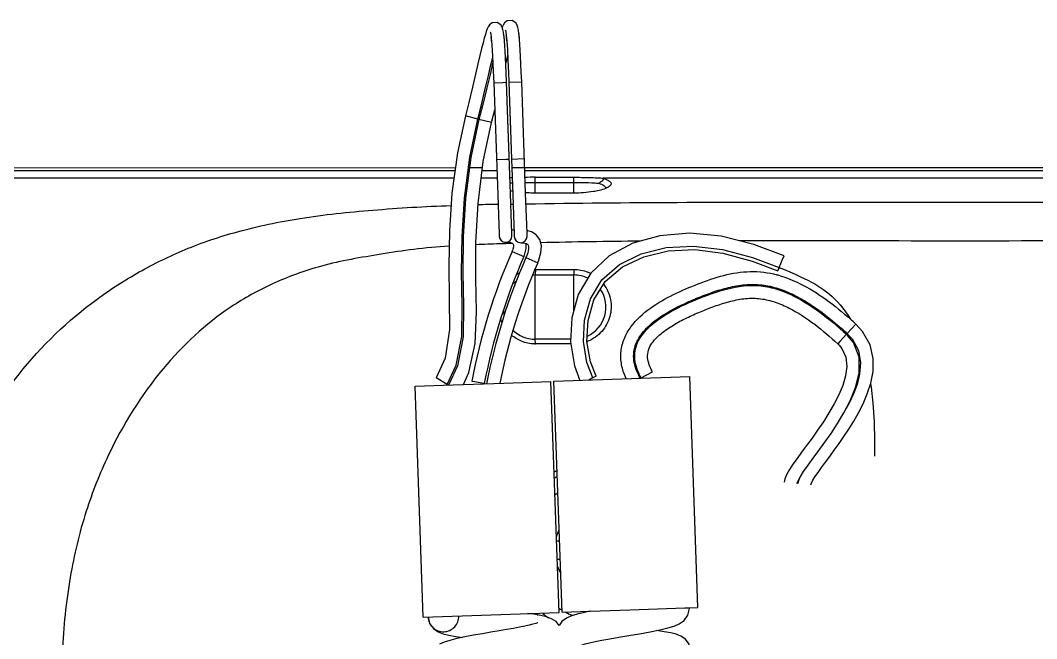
# Model space of a CAD drawing. Header units: millimetres. Extents: x 4086 to 8300, y 123 to 1549.
# Drawn here: x 7649.26 to 7688.82, y 1095.13 to 1119.2 of the extents above; entities that cross this region are included whole.
import ezdxf

# ---------------------------------------------------------------- set-up
doc = ezdxf.new("R2010")
doc.units = ezdxf.units.MM
doc.layers.add('00_COMPONENTS', color=7, linetype='Continuous')

msp = doc.modelspace()

# ---------------------------------------------------------------- linework, layer by layer
at = {"layer": '00_COMPONENTS', "color": 7, "linetype": 'Continuous'}
for p, q in [((7668.017, 1118.938), (7667.964, 1119.031)), ((7667.589, 1118.559), (7667.589, 1118.559)), ((7668.085, 1118.62), (7668.067, 1118.744)), ((7668.092, 1118.557), (7668.085, 1118.621)), ((7668.12, 1118.23), (7668.092, 1118.557)), ((7668.174, 1118.631), (7668.198, 1118.393)), ((7668.679, 1118.619), (7668.67, 1118.694)), ((7668.707, 1118.281), (7668.679, 1118.619)), ((7667.655, 1117.571), (7667.544, 1117.1)), ((7667.345, 1116.479), (7667.467, 1116.995)), ((7667.687, 1116.773), (7668.047, 1116.786)), ((7667.687, 1116.773), (7667.842, 1112.419)), ((7668.047, 1116.786), (7668.187, 1116.791)), ((7668.34, 1112.461), (7668.187, 1116.791)), ((7668.276, 1116.794), (7668.775, 1116.811)), ((7668.276, 1116.794), (7668.382, 1113.804)), ((7668.929, 1112.462), (7668.775, 1116.811)), ((7667.597, 1115.221), (7667.725, 1115.725)), ((7667.066, 1115.358), (7666.582, 1115.483)), ((7667.597, 1115.221), (7667.113, 1115.346)), ((7667.793, 1113.784), (7668.153, 1113.796)), ((7668.153, 1113.796), (7668.293, 1113.801)), ((7668.382, 1113.804), (7668.881, 1113.822)), ((7668.382, 1113.804), (7668.431, 1112.42)), ((7624.519, 1113.463), (7666.195, 1113.468)), ((7624.519, 1113.342), (7666.18, 1113.357)), ((7666.747, 1113.468), (7667.249, 1113.468)), ((7667.236, 1113.357), (7667.809, 1113.357)), ((7668.382, 1113.468), (7668.881, 1113.468)), ((7666.695, 1113.058), (7666.646, 1113.058)), ((7667.819, 1113.058), (7667.199, 1113.058)), ((7669.304, 1112.477), (7669.303, 1113.092)), ((7669.303, 1113.092), (7670.803, 1113.092)), ((7670.804, 1112.477), (7670.803, 1113.092)), ((7672.211, 1113.059), (7671.953, 1113.059)), ((7669.304, 1112.892), (7670.804, 1112.893)), ((7668.431, 1112.42), (7668.473, 1111.227)), ((7670.803, 1112.477), (7669.303, 1112.477)), ((7666.528, 1112.008), (7666.576, 1112.009)), ((7668.355, 1112.047), (7668.444, 1112.049)), ((7668.45, 1111.036), (7668.39, 1111.046)), ((7668.48, 1111.026), (7668.45, 1111.036)), ((7668.473, 1111.227), (7668.484, 1110.899)), ((7667.894, 1110.917), (7667.898, 1110.806)), ((7667.898, 1110.823), (7667.898, 1110.806)), ((7668.398, 1110.824), (7668.394, 1110.936)), ((7668.398, 1110.807), (7668.398, 1110.824)), ((7668.398, 1110.807), (7668.398, 1110.807)), ((7668.484, 1110.899), (7668.488, 1110.786)), ((7668.488, 1110.804), (7668.488, 1110.786)), ((7668.987, 1110.804), (7668.984, 1110.918)), ((7668.987, 1110.787), (7668.987, 1110.804)), ((7668.987, 1110.787), (7668.987, 1110.787)), ((7666.496, 1110.444), (7666.447, 1110.441)), ((7668.154, 1110.506), (7667.909, 1110.499)), ((7668.365, 1110.513), (7668.154, 1110.506)), ((7668.413, 1110.514), (7668.365, 1110.513)), ((7668.402, 1110.203), (7668.415, 1110.235)), ((7668.402, 1110.203), (7668.859, 1110.002)), ((7668.415, 1110.235), (7668.419, 1110.244)), ((7668.883, 1110.058), (7668.956, 1110.324)), ((7668.956, 1110.324), (7668.951, 1110.513)), ((7669.041, 1110.301), (7669.01, 1110.149)), ((7668.875, 1110.038), (7668.883, 1110.058)), ((7668.942, 1109.966), (7668.948, 1109.981)), ((7668.942, 1109.966), (7669.399, 1109.765)), ((7669.01, 1110.149), (7668.948, 1109.981)), ((7668.948, 1109.981), (7668.952, 1109.99)), ((7669.399, 1109.765), (7669.422, 1109.817)), ((7669.422, 1109.817), (7669.425, 1109.824)), ((7678.747, 1109.45), (7678.921, 1109.867)), ((7678.921, 1109.867), (7678.993, 1110.039)), ((7669.314, 1109.502), (7669.304, 1109.288)), ((7669.314, 1109.502), (7669.399, 1109.502)), ((7669.399, 1109.502), (7669.81, 1109.502)), ((7669.81, 1109.502), (7670.309, 1109.502)), ((7670.309, 1109.502), (7670.811, 1109.502)), ((7670.811, 1109.502), (7670.804, 1109.288)), ((7678.8, 1109.577), (7678.768, 1109.501)), ((7678.8, 1109.577), (7678.965, 1109.509)), ((7669.304, 1106.788), (7669.304, 1109.288)), ((7669.304, 1109.288), (7670.804, 1109.288)), ((7670.804, 1107.887), (7670.804, 1109.288)), ((7681.486, 1107.705), (7681.57, 1107.565)), ((7681.779, 1107.377), (7681.442, 1107.008)), ((7669.314, 1106.602), (7669.304, 1106.788)), ((7670.686, 1106.788), (7669.304, 1106.788)), ((7669.81, 1106.602), (7669.314, 1106.602)), ((7670.308, 1106.602), (7669.81, 1106.602)), ((7670.693, 1106.602), (7670.308, 1106.602)), ((7681.162, 1106.702), (7681.078, 1106.609)), ((7681.078, 1106.609), (7681.136, 1106.554)), ((7681.415, 1106.979), (7681.162, 1106.702)), ((7681.415, 1106.979), (7681.463, 1106.933)), ((7681.463, 1106.933), (7681.48, 1106.917)), ((7681.687, 1106.662), (7681.463, 1106.933)), ((7681.502, 1106.951), (7681.638, 1106.798)), ((7681.136, 1106.554), (7681.137, 1106.553)), ((7681.137, 1106.553), (7681.244, 1106.427)), ((7666.509, 1105.024), (7666.712, 1105.487)), ((7673.432, 1105.278), (7673.869, 1105.522)), ((7665.875, 1105.018), (7665.452, 1105.284)), ((7665.716, 1104.996), (7668.086, 1105.08)), ((7666.829, 1105.158), (7666.951, 1105.135)), ((7666.951, 1105.135), (7667.287, 1105.07)), ((7668.086, 1105.08), (7669.912, 1105.144)), ((7670.231, 1096.15), (7669.912, 1105.144)), ((7670.032, 1105.149), (7675.319, 1105.336)), ((7670.351, 1096.154), (7670.032, 1105.149)), ((7671.547, 1105.279), (7671.386, 1105.197)), ((7671.67, 1105.342), (7671.547, 1105.279)), ((7675.637, 1096.342), (7675.319, 1105.336)), ((7664.625, 1104.957), (7665.716, 1104.996)), ((7664.944, 1095.963), (7664.625, 1104.957)), ((7679.627, 1101.447), (7679.608, 1101.412)), ((7670.252, 1098.926), (7670.132, 1098.926)), ((7670.157, 1098.226), (7670.277, 1098.226)), ((7672.995, 1096.248), (7675.133, 1096.324)), ((7675.133, 1096.324), (7675.307, 1096.33)), ((7675.307, 1096.33), (7675.637, 1096.342)), ((7664.944, 1095.963), (7670.231, 1096.15)), ((7670.351, 1096.154), (7671.423, 1096.192)), ((7671.423, 1096.192), (7671.441, 1096.193)), ((7671.441, 1096.193), (7672.995, 1096.248))]:
    msp.add_line(p, q, dxfattribs=at)
for points in [[(7667.435, 1118.87), (7667.399, 1118.772), (7667.361, 1118.653), (7667.319, 1118.505), (7667.271, 1118.324), (7667.216, 1118.102), (7667.151, 1117.833), (7667.074, 1117.504), (7666.979, 1117.102), (7666.861, 1116.605), (7666.714, 1116.006), (7666.582, 1115.483)], [(7667.964, 1119.031), (7667.827, 1119.126), (7667.632, 1119.113), (7667.525, 1119.03), (7667.473, 1118.952), (7667.435, 1118.87)], [(7668.545, 1119.111), (7668.402, 1119.204), (7668.207, 1119.185), (7668.104, 1119.101), (7668.053, 1119.022), (7668.015, 1118.937)], [(7668.067, 1118.744), (7668.045, 1118.85), (7668.017, 1118.938)], [(7668.67, 1118.693), (7668.652, 1118.819), (7668.63, 1118.926), (7668.601, 1119.016), (7668.545, 1119.111)], [(7667.571, 1118.722), (7667.555, 1118.748), (7667.559, 1118.732), (7667.573, 1118.667), (7667.589, 1118.559)], [(7667.589, 1118.559), (7667.593, 1118.526), (7667.618, 1118.245), (7667.644, 1117.809), (7667.67, 1117.229), (7667.687, 1116.773)], [(7668.157, 1118.795), (7668.14, 1118.823), (7668.144, 1118.808), (7668.158, 1118.742), (7668.174, 1118.632)], [(7668.187, 1116.791), (7668.173, 1117.179), (7668.148, 1117.757), (7668.12, 1118.23)], [(7668.198, 1118.393), (7668.22, 1118.062), (7668.242, 1117.648), (7668.262, 1117.164), (7668.276, 1116.794)], [(7668.775, 1116.811), (7668.761, 1117.202), (7668.735, 1117.793), (7668.707, 1118.281)], [(7667.467, 1116.995), (7667.566, 1117.414), (7667.647, 1117.753), (7667.647, 1117.755)], [(7668.158, 1117.524), (7668.217, 1117.773), (7668.232, 1117.837)], [(7667.544, 1117.1), (7667.418, 1116.574), (7667.26, 1115.928), (7667.113, 1115.346)], [(7667.066, 1115.358), (7667.195, 1115.868), (7667.345, 1116.479)], [(7666.582, 1115.483), (7666.274, 1114.05), (7666.062, 1112.478), (7665.962, 1111.013), (7665.936, 1109.649), (7665.953, 1108.373), (7665.96, 1107.167), (7665.793, 1106.046), (7665.452, 1105.284)], [(7665.875, 1105.018), (7666.23, 1105.77), (7666.445, 1106.893), (7666.46, 1108.11), (7666.436, 1109.404), (7666.454, 1110.789), (7666.545, 1112.278), (7666.752, 1113.88), (7667.066, 1115.358)], [(7667.113, 1115.346), (7666.799, 1113.868), (7666.593, 1112.263), (7666.502, 1110.773), (7666.485, 1109.387), (7666.509, 1108.093), (7666.493, 1106.876), (7666.276, 1105.752), (7665.923, 1105.003)], [(7666.712, 1105.487), (7666.971, 1106.618), (7667.014, 1107.847), (7666.987, 1109.152), (7666.996, 1110.557), (7667.078, 1112.068), (7667.278, 1113.701), (7667.597, 1115.221)], [(7667.842, 1112.419), (7667.883, 1111.241), (7667.894, 1110.917)], [(7668.394, 1110.936), (7668.383, 1111.265), (7668.34, 1112.461)], [(7668.984, 1110.918), (7668.972, 1111.251), (7668.929, 1112.462)], [(7669.425, 1109.824), (7669.524, 1110.151), (7669.541, 1110.425), (7669.477, 1110.667), (7669.339, 1110.852), (7669.162, 1110.967), (7668.982, 1111.025), (7668.98, 1111.025)], [(7668.151, 1110.565), (7668.187, 1110.566), (7668.21, 1110.566), (7668.24, 1110.564), (7668.273, 1110.561), (7668.307, 1110.555), (7668.339, 1110.548), (7668.369, 1110.539), (7668.395, 1110.528), (7668.416, 1110.517), (7668.431, 1110.505), (7668.443, 1110.494), (7668.45, 1110.484), (7668.457, 1110.468), (7668.462, 1110.44), (7668.459, 1110.383), (7668.435, 1110.287), (7668.419, 1110.244)], [(7678.993, 1110.039), (7677.817, 1110.477), (7676.536, 1110.802), (7675.304, 1110.918), (7674.15, 1110.819), (7673.098, 1110.522), (7672.186, 1110.034), (7671.465, 1109.355), (7670.98, 1108.526), (7670.729, 1107.616), (7670.68, 1106.68), (7670.832, 1105.749), (7671.038, 1105.184)], [(7668.737, 1110.545), (7668.771, 1110.546), (7668.811, 1110.545), (7668.862, 1110.539), (7668.913, 1110.527)], [(7668.913, 1110.527), (7668.957, 1110.511), (7668.99, 1110.493), (7669.012, 1110.473), (7669.027, 1110.448), (7669.041, 1110.399), (7669.041, 1110.301)], [(7671.547, 1105.279), (7671.316, 1105.874), (7671.18, 1106.697), (7671.222, 1107.534), (7671.453, 1108.36), (7671.902, 1109.101), (7672.578, 1109.696), (7673.429, 1110.112), (7674.403, 1110.354), (7675.465, 1110.415), (7676.592, 1110.282), (7677.76, 1109.969), (7678.8, 1109.577)], [(7671.67, 1105.342), (7671.449, 1105.909), (7671.318, 1106.703), (7671.358, 1107.515), (7671.586, 1108.32), (7672.028, 1109.037), (7672.694, 1109.607), (7673.529, 1110.001), (7674.479, 1110.226), (7675.514, 1110.275), (7676.611, 1110.138), (7677.747, 1109.829), (7678.747, 1109.45)], [(7678.965, 1109.509), (7679.212, 1109.405), (7679.422, 1109.315), (7679.605, 1109.234), (7679.77, 1109.156), (7679.92, 1109.082), (7680.057, 1109.009), (7680.185, 1108.938), (7680.307, 1108.865), (7680.423, 1108.789), (7680.536, 1108.711), (7680.647, 1108.628), (7680.757, 1108.539), (7680.864, 1108.446), (7680.97, 1108.345), (7681.075, 1108.238), (7681.178, 1108.122), (7681.28, 1107.996), (7681.383, 1107.858), (7681.486, 1107.705)], [(7680.028, 1101.115), (7680.042, 1101.157), (7680.1, 1101.272), (7680.193, 1101.422), (7680.311, 1101.597), (7680.45, 1101.79), (7680.604, 1102), (7680.77, 1102.225), (7680.946, 1102.466), (7681.131, 1102.724), (7681.32, 1102.996), (7681.511, 1103.286), (7681.702, 1103.593), (7681.889, 1103.922), (7682.068, 1104.274), (7682.23, 1104.656), (7682.365, 1105.073), (7682.452, 1105.531), (7682.458, 1106.037), (7682.335, 1106.571), (7682.047, 1107.086), (7681.779, 1107.377)], [(7681.322, 1103.922), (7681.566, 1104.389), (7681.776, 1104.908), (7681.915, 1105.479), (7681.911, 1106.089), (7681.687, 1106.662)], [(7681.638, 1106.798), (7681.883, 1106.354), (7681.968, 1105.87), (7681.931, 1105.421), (7681.829, 1105.02), (7681.692, 1104.659), (7681.538, 1104.328), (7681.412, 1104.094)], [(7681.244, 1106.427), (7681.399, 1106.093), (7681.435, 1105.73), (7681.385, 1105.357), (7681.274, 1104.985), (7681.123, 1104.624), (7680.943, 1104.269), (7680.738, 1103.916), (7680.52, 1103.573), (7680.297, 1103.246), (7680.078, 1102.937), (7679.867, 1102.649), (7679.671, 1102.384), (7679.494, 1102.14), (7679.337, 1101.918), (7679.204, 1101.715), (7679.098, 1101.529), (7679.023, 1101.354), (7678.993, 1101.218)], [(7682.356, 1105.045), (7682.377, 1104.914), (7682.445, 1104.294), (7682.491, 1103.589), (7682.512, 1102.82), (7682.51, 1102.238)], [(7679.61, 1101.42), (7679.749, 1101.634), (7679.923, 1101.88), (7680.123, 1102.153), (7680.343, 1102.452), (7680.576, 1102.774), (7680.82, 1103.122), (7681.07, 1103.502), (7681.322, 1103.922)], [(7679.49, 1101.169), (7679.52, 1101.253), (7679.61, 1101.42)], [(7679.608, 1101.412), (7679.551, 1101.267), (7679.53, 1101.165)], [(7673.771, 1095.392), (7674.153, 1095.468), (7674.469, 1095.542), (7674.714, 1095.616), (7674.912, 1095.7), (7675.1, 1095.833), (7675.249, 1096.04), (7675.307, 1096.295), (7675.307, 1096.329)], [(7665.129, 1095.97), (7665.191, 1095.717), (7665.338, 1095.518), (7665.527, 1095.389), (7665.718, 1095.315), (7665.936, 1095.26), (7666.216, 1095.21), (7666.477, 1095.174)], [(7669.93, 1095.905), (7669.739, 1095.974), (7669.517, 1096.027), (7669.243, 1096.075), (7669.011, 1096.107)], [(7670.522, 1095.927), (7670.34, 1095.793), (7670.237, 1095.645)], [(7671.423, 1096.192), (7671.219, 1096.149), (7670.94, 1096.08), (7670.717, 1096.012), (7670.522, 1095.927)], [(7669.407, 1095.747), (7669.41, 1095.749), (7669.39, 1095.741), (7669.321, 1095.718), (7669.211, 1095.687), (7669.069, 1095.652), (7668.895, 1095.613), (7668.691, 1095.571), (7668.454, 1095.526), (7668.187, 1095.479), (7667.893, 1095.428), (7667.579, 1095.374), (7667.247, 1095.317), (7666.906, 1095.257), (7666.569, 1095.193)], [(7670.237, 1095.645), (7670.112, 1095.792), (7669.93, 1095.905)], [(7666.569, 1095.193), (7666.253, 1095.127), (7665.979, 1095.06), (7665.757, 1094.991), (7665.57, 1094.908)], [(7671.094, 1094.872), (7671.094, 1094.872), (7671.141, 1094.89), (7671.251, 1094.923), (7671.418, 1094.964), (7671.636, 1095.011), (7671.902, 1095.063), (7672.212, 1095.12), (7672.562, 1095.181), (7672.948, 1095.247), (7673.359, 1095.318), (7673.771, 1095.392)], [(7675.366, 1094.645), (7675.299, 1094.907), (7675.152, 1095.102), (7674.972, 1095.225), (7674.787, 1095.298), (7674.577, 1095.352), (7674.322, 1095.398), (7674.02, 1095.442)]]:
    msp.add_lwpolyline(points, dxfattribs=at)
for centre, radius, start, end in [((7663.467, 1118.055), 4.653, 5.8699, 6.9828), ((7661.767, 1117.88), 6.362, 5.253, 5.875), ((7660.121, 1117.73), 8.104, 4.8114, 5.2595), ((7660.745, 1117.799), 7.976, 4.8068, 5.5119), ((7660.052, 1117.721), 8.084, 4.8103, 5.2597), ((7668.889, 1102.667), 10.417, 92.6965, 93.2079), ((7669.283, 1091.786), 21.306, 89.9455, 91.0134), ((7668.928, 1105.712), 7.173, 94.1785, 94.8304), ((7668.973, 1115.359), 2.859, 257.0266, 258.8223), ((7673.171, 842.869), 269.221, 91.1315, 91.29773), ((7668.147, 1110.815), 0.25, 178.0635, 271.0236), ((7668.148, 1110.815), 0.25, 182.0288, 358.0635), ((7668.736, 1110.795), 0.25, 178.0635, 270.1041), ((7668.738, 1110.795), 0.25, 182.0298, 358.0635), ((7675.897, 834.124), 276.493, 90.51934, 91.32328), ((7690.172, 1100.647), 23.775, 156.3014, 169.0621), ((7671.257, 1003.177), 107.374, 91.78697, 92.27493), ((7690.17, 1100.648), 23.273, 156.3015, 169.0622), ((7690.169, 1100.648), 23.182, 156.3012, 169.0396), ((7690.158, 1100.651), 22.671, 156.2981, 168.7508), ((7667.247, 1110.71), 1.761, 336.279, 336.7919), ((7667.295, 1110.69), 1.709, 336.7903, 337.5684), ((7669.279, 1108.388), 1.115, 88.1787, 90.7867), ((7670.782, 1108.014), 1.496, 63.047, 67.7408), ((7669.304, 1108.038), 1.25, 126.7569, 134.0039), ((7669.348, 1108.006), 1.504, 115.964, 122.0081), ((7669.304, 1108.038), 1.25, 90, 94.6532), ((7670.804, 1108.038), 1.25, 63.9851, 90), ((7677.611, 1105.194), 4.246, 73.2967, 75.0084), ((7670.804, 1108.038), 1.25, 295.084, 33.3631), ((7669.304, 1108.038), 1.25, 185.4441, 194.0519), ((7669.316, 1108.047), 1.445, 199.3802, 205.1745), ((7667.456, 1091.704), 21.232, 47.5764, 48.3335), ((7669.304, 1108.038), 1.25, 225.063, 270), ((7668.727, 1093.111), 18.837, 47.5437, 48.9062), ((7680.207, 1105.655), 1.832, 45.5153, 47.5986), ((7669.287, 1107.787), 1.186, 269.0917, 271.3081), ((7670.783, 1108.082), 1.488, 291.1632, 292.6729), ((7680.219, 1105.668), 1.815, 45.0136, 45.513), ((7675.438, 1106.429), 2.851, 203.5618, 204.4647), ((7671.798, 1098.608), 3.479, 118.229, 120.4542), ((7671.796, 1098.576), 3.3, 119.6587, 122.0521), ((7671.796, 1098.576), 2.75, 125.8479, 129.0275), ((7671.796, 1098.576), 1.75, 153.3608, 163.1452), ((7671.796, 1098.576), 1.75, 201.398, 211.0016), ((7671.796, 1098.576), 2.75, 235.099, 238.1014), ((7671.803, 1098.575), 3.489, 224.9469, 226.8461), ((7671.796, 1098.576), 3.3, 228.3866, 233.1323), ((7671.796, 1098.576), 2.75, 241.6489, 248.1783)]:
    msp.add_arc(centre, radius, start, end, dxfattribs=at)
for points, knots in [([(7667.611, 1118.341), (7667.609, 1118.362), (7667.602, 1118.434), (7667.595, 1118.507), (7667.589, 1118.559)], [0, 0, 0, 0, 0.286148, 1, 1, 1, 1]), ([(7668.191, 1118.473), (7668.19, 1118.487), (7668.185, 1118.54), (7668.179, 1118.593), (7668.174, 1118.632)], [0, 0, 0, 0, 0.277366, 1, 1, 1, 1]), ([(7668.684, 1118.565), (7668.683, 1118.577), (7668.679, 1118.619), (7668.674, 1118.662), (7668.67, 1118.693)], [0, 0, 0, 0, 0.272373, 1, 1, 1, 1]), ([(7670.803, 1113.092), (7670.878, 1113.092), (7671.155, 1113.091), (7671.432, 1113.085), (7671.636, 1113.077)], [0, 0, 0, 0, 0.267214, 1, 1, 1, 1]), ([(7671.636, 1113.077), (7671.665, 1113.076), (7671.771, 1113.071), (7671.876, 1113.065), (7671.953, 1113.059)], [0, 0, 0, 0, 0.276413, 1, 1, 1, 1]), ([(7671.783, 1112.861), (7671.813, 1112.883), (7671.868, 1112.931), (7671.937, 1112.966), (7671.958, 1112.997)], [0, 0, 0, 0, 0.502127, 1, 1, 1, 1]), ([(7671.927, 1113.059), (7671.985, 1113.043), (7672.086, 1113.008), (7672.207, 1112.944), (7672.273, 1112.842), (7672.233, 1112.78), (7672.211, 1112.758)], [0, 0, 0, 0, 0.362311, 0.630377, 0.811511, 1, 1, 1, 1]), ([(7671.958, 1112.997), (7671.962, 1113.002), (7671.973, 1113.022), (7671.964, 1113.049), (7671.953, 1113.059)], [0, 0, 0, 0, 0.305661, 1, 1, 1, 1]), ([(7671.789, 1112.578), (7671.715, 1112.56), (7671.39, 1112.499), (7671.058, 1112.475), (7670.803, 1112.477)], [0, 0, 0, 0, 0.23037, 1, 1, 1, 1]), ([(7670.804, 1112.893), (7670.866, 1112.892), (7671.102, 1112.891), (7671.338, 1112.886), (7671.511, 1112.878)], [0, 0, 0, 0, 0.26443, 1, 1, 1, 1]), ([(7671.511, 1112.878), (7671.536, 1112.877), (7671.627, 1112.872), (7671.718, 1112.866), (7671.783, 1112.861)], [0, 0, 0, 0, 0.275543, 1, 1, 1, 1]), ([(7671.783, 1112.861), (7671.851, 1112.838), (7671.956, 1112.798), (7672.046, 1112.706), (7672.052, 1112.663)], [0, 0, 0, 0, 0.620605, 1, 1, 1, 1]), ([(7672.211, 1112.758), (7672.167, 1112.714), (7672.025, 1112.642), (7671.878, 1112.599), (7671.789, 1112.578)], [0, 0, 0, 0, 0.403077, 1, 1, 1, 1]), ([(7669.303, 1112.477), (7669.271, 1112.477), (7669.144, 1112.478), (7669.017, 1112.483), (7668.923, 1112.49)], [0, 0, 0, 0, 0.259627, 1, 1, 1, 1]), ([(7644.55, 1078.471), (7644.491, 1080.66), (7644.446, 1084), (7644.601, 1088.565), (7644.861, 1092.289), (7645.414, 1096.226), (7646.277, 1099.986), (7647.588, 1103.098), (7649.452, 1105.923), (7651.587, 1107.977), (7653.881, 1109.441), (7655.706, 1110.342), (7657.807, 1111.044), (7660.259, 1111.555), (7663.046, 1111.839), (7665.011, 1111.96), (7666.029, 1111.993)], [0, 0, 0, 0, 0.141145, 0.215247, 0.294432, 0.381686, 0.471409, 0.54239, 0.598044, 0.688735, 0.730656, 0.773214, 0.819573, 0.873086, 0.934371, 1, 1, 1, 1]), ([(7668.943, 1112.058), (7672.869, 1112.124), (7680.726, 1112.126), (7688.582, 1112.122), (7692.512, 1112.131)], [0, 0, 0, 0, 0.499754, 1, 1, 1, 1]), ([(7692.515, 1110.626), (7689.974, 1110.615), (7684.881, 1110.6), (7679.789, 1110.625), (7677.238, 1110.623)], [0, 0, 0, 0, 0.499073, 1, 1, 1, 1]), ([(7665.944, 1110.412), (7665.488, 1110.382), (7664.604, 1110.301), (7662.946, 1110.044), (7661.072, 1109.728), (7659.107, 1109.011), (7656.924, 1107.807), (7654.596, 1105.63), (7652.838, 1102.794), (7651.736, 1100.006), (7651.122, 1097.432), (7650.841, 1094.554), (7650.811, 1091.5), (7650.931, 1088.381), (7651.161, 1084.205), (7651.379, 1081.08), (7651.507, 1078.996)], [0, 0, 0, 0, 0.034306, 0.066509, 0.125794, 0.176424, 0.222504, 0.312028, 0.411716, 0.470143, 0.536273, 0.609434, 0.686469, 0.765089, 0.843471, 1, 1, 1, 1]), ([(7672.824, 1105.289), (7672.755, 1105.449), (7672.644, 1105.784), (7672.616, 1106.315), (7672.751, 1106.828), (7673.103, 1107.437), (7673.765, 1108.028), (7674.679, 1108.541), (7675.642, 1108.953), (7676.631, 1109.299), (7677.671, 1109.473), (7678.374, 1109.385), (7678.71, 1109.295)], [0, 0, 0, 0, 0.062615, 0.125205, 0.187754, 0.250299, 0.375031, 0.500073, 0.625193, 0.750279, 0.875209, 1, 1, 1, 1]), ([(7678.832, 1109.261), (7679.091, 1109.183), (7680.096, 1108.776), (7680.966, 1108.103), (7681.571, 1107.565)], [0, 0, 0, 0, 0.250427, 1, 1, 1, 1]), ([(7671.969, 1108.922), (7672.1, 1108.748), (7672.283, 1108.331), (7672.255, 1107.654), (7671.933, 1107.055), (7671.56, 1106.794), (7671.357, 1106.709)], [0, 0, 0, 0, 0.249446, 0.499635, 0.749167, 1, 1, 1, 1]), ([(7673.392, 1105.268), (7673.287, 1105.458), (7673.156, 1105.766), (7673.121, 1106.206), (7673.206, 1106.638), (7673.5, 1107.115), (7674.157, 1107.694), (7674.934, 1108.105), (7675.736, 1108.445), (7676.349, 1108.674), (7676.98, 1108.852), (7677.63, 1108.943), (7678.288, 1108.901), (7678.92, 1108.722), (7679.517, 1108.451), (7680.266, 1108.002), (7680.78, 1107.593), (7681.108, 1107.307)], [0, 0, 0, 0, 0.062481, 0.093822, 0.12512, 0.187447, 0.249927, 0.374824, 0.437367, 0.499909, 0.562439, 0.624949, 0.687428, 0.749932, 0.812456, 0.874989, 1, 1, 1, 1]), ([(7673.432, 1105.278), (7673.323, 1105.475), (7673.187, 1105.794), (7673.163, 1106.249), (7673.271, 1106.692), (7673.6, 1107.167), (7674.301, 1107.738), (7675.112, 1108.144), (7675.945, 1108.484), (7676.793, 1108.781), (7677.699, 1108.944), (7678.593, 1108.79), (7679.438, 1108.472), (7680.401, 1107.871), (7681.083, 1107.282), (7681.415, 1106.979)], [0, 0, 0, 0, 0.062494, 0.093825, 0.125153, 0.187499, 0.250028, 0.37503, 0.437613, 0.500192, 0.624834, 0.68735, 0.749902, 0.87488, 1, 1, 1, 1]), ([(7673.869, 1105.522), (7673.821, 1105.608), (7673.733, 1105.784), (7673.659, 1106.073), (7673.694, 1106.373), (7673.839, 1106.634), (7674.031, 1106.858), (7674.327, 1107.117), (7674.739, 1107.385), (7675.262, 1107.654), (7675.801, 1107.887), (7676.349, 1108.101), (7676.91, 1108.278), (7677.489, 1108.389), (7678.081, 1108.387), (7678.655, 1108.242), (7679.375, 1107.93), (7680.198, 1107.388), (7680.789, 1106.874), (7681.078, 1106.609)], [0, 0, 0, 0, 0.031362, 0.062685, 0.093832, 0.125166, 0.156435, 0.187706, 0.25021, 0.312717, 0.375226, 0.437735, 0.50024, 0.562731, 0.625176, 0.68764, 0.75013, 0.875015, 1, 1, 1, 1]), ([(7665.129, 1095.969), (7665.131, 1095.892), (7665.169, 1095.737), (7665.353, 1095.482), (7665.752, 1095.33), (7666.139, 1095.509), (7666.305, 1095.777), (7666.331, 1095.934), (7666.328, 1096.012)], [0, 0, 0, 0, 0.125682, 0.251671, 0.500006, 0.748335, 0.874319, 1, 1, 1, 1])]:
    msp.add_open_spline(points, degree=3, knots=knots, dxfattribs=at)
for points in [[(7668.881, 1113.468), (7679.951, 1113.467), (7691.022, 1113.467), (7702.092, 1113.468)], [(7668.898, 1113.357), (7679.962, 1113.36), (7691.027, 1113.361), (7702.092, 1113.361)], [(7666.14, 1113.058), (7652.371, 1113.053), (7638.603, 1113.052), (7624.835, 1113.047)], [(7702.092, 1113.066), (7692.131, 1113.064), (7682.171, 1113.062), (7672.211, 1113.059)], [(7668.913, 1112.887), (7669.043, 1112.89), (7669.173, 1112.889), (7669.304, 1112.892)], [(7670.811, 1109.502), (7670.993, 1109.507), (7671.179, 1109.468), (7671.348, 1109.399)], [(7668.769, 1106.709), (7668.629, 1106.767), (7668.496, 1106.848), (7668.38, 1106.947)], [(7669.269, 1106.602), (7669.098, 1106.604), (7668.927, 1106.644), (7668.769, 1106.709)]]:
    msp.add_open_spline(points, degree=3, dxfattribs=at)

doc.saveas('drawing.dxf')
